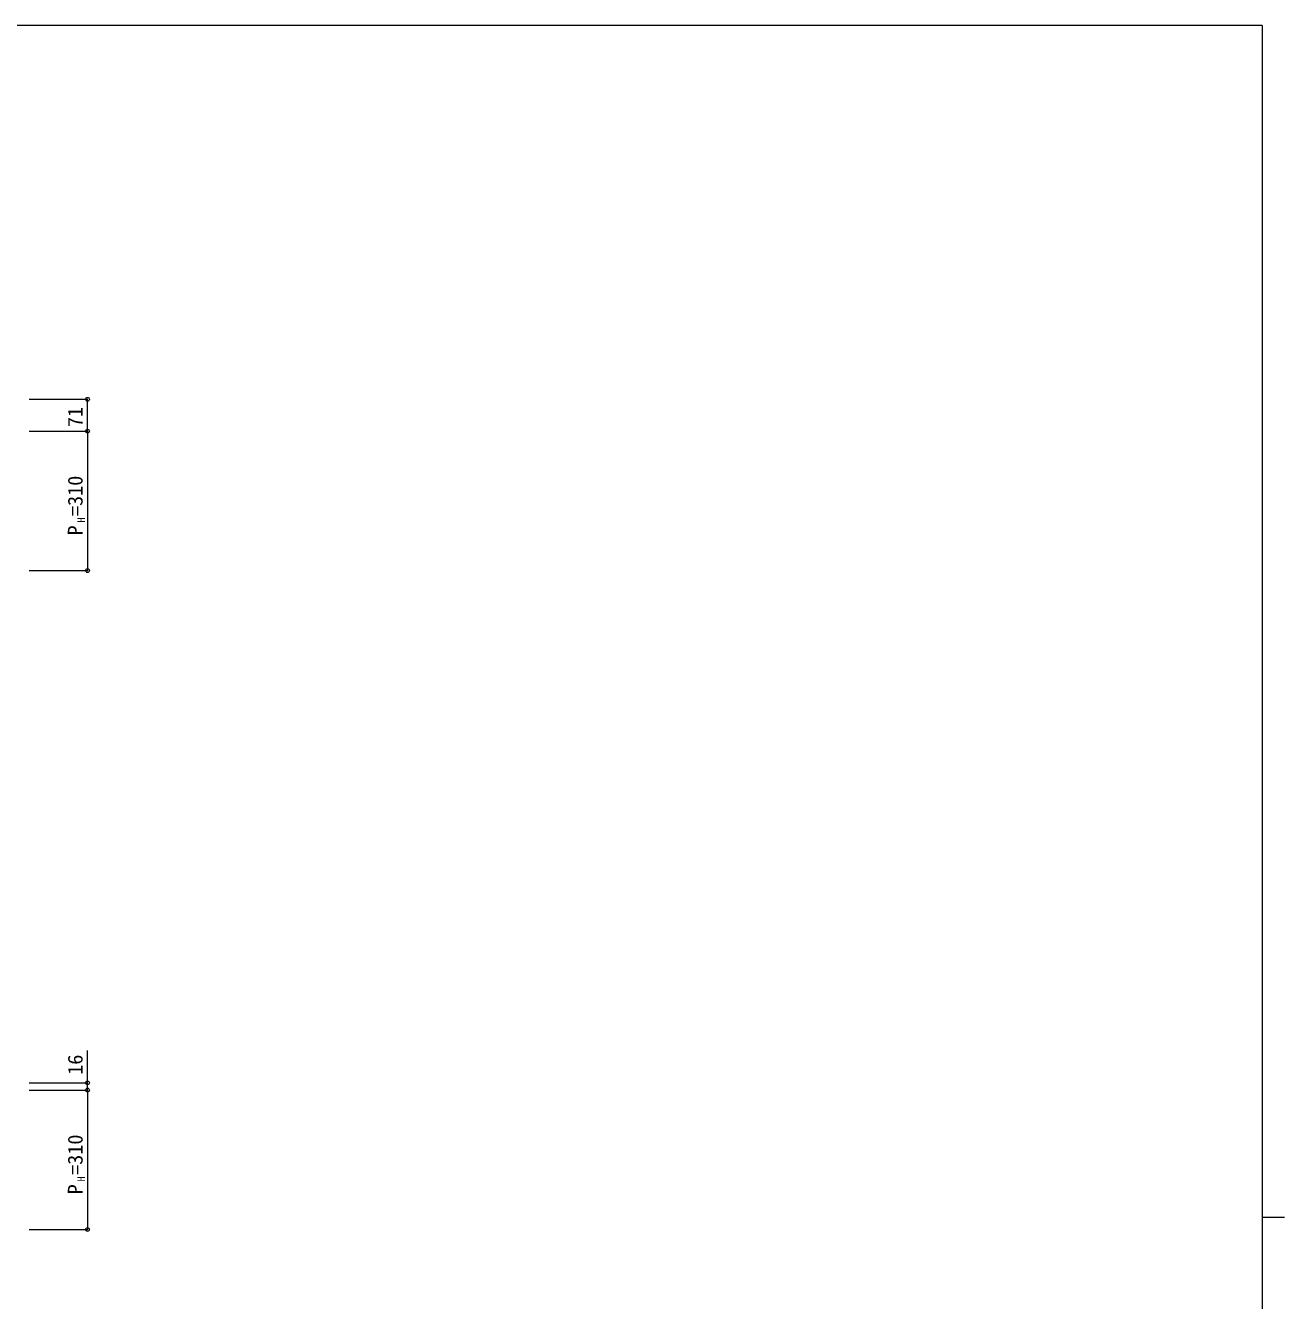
# Model space of a CAD drawing. Units: millimetres, scale not verified. Extents: x -3890 to 4140, y -2825 to 2898.
# Drawn here: x 1211 to 4010, y 12 to 2848 of the extents above; entities that cross this region are included whole.
import ezdxf
from ezdxf.enums import TextEntityAlignment as Align

# ---------------------------------------------------------------- set-up
doc = ezdxf.new("R2010")
doc.units = ezdxf.units.MM
doc.header["$LTSCALE"] = 10
doc.layers.add('0-1_USER1', color=3, linetype='Continuous', lineweight=18)
doc.layers.add('0-4_YKK_12', color=6, linetype='Continuous', lineweight=9)
doc.styles.add('ＭＳ ゴシック', font='')
doc.styles.get('ＭＳ ゴシック').set_extended_font_data('MS Gothic')

msp = doc.modelspace()

# ---------------------------------------------------------------- linework, layer by layer
at = {"layer": '0-1_USER1'}
for p, q in [((3960.01, 2847.5), (-3839.99, 2847.5)), ((3960.01, 2847.5), (3960.01, -2452.5)), ((3960.01, 197.5), (4010.01, 197.5))]:
    msp.add_line(p, q, dxfattribs=at)
at = {"layer": '0-4_YKK_12'}
for p, q in [((1219.16, 2016.35), (1350.16, 2016.35)), ((1349.16, 1945.35), (1349.16, 2016.35)), ((1219.16, 1945.35), (1350.16, 1945.35)), ((1219.16, 1945.35), (1350.16, 1945.35)), ((1349.16, 1945.35), (1349.16, 1635.35)), ((1219.16, 1635.35), (1350.16, 1635.35)), ((1219.16, 496.35), (1350.16, 496.35)), ((1219.16, 480.35), (1350.16, 480.35)), ((1219.16, 480.35), (1350.16, 480.35)), ((1349.16, 480.35), (1349.16, 170.35)), ((1219.16, 170.35), (1350.16, 170.35))]:
    msp.add_line(p, q, dxfattribs=at)
msp.add_lwpolyline([(1349.16, 480.35), (1349.16, 496.35), (1349.16, 568.15)], dxfattribs=at)
for centre in [(1349.16, 2016.35), (1349.16, 1945.35), (1349.16, 1945.35), (1349.16, 1635.35), (1349.16, 496.35), (1349.16, 480.35), (1349.16, 480.35), (1349.16, 170.35)]:
    msp.add_circle(centre, 4.25, dxfattribs=at)

# ---------------------------------------------------------------- texts
at = {"layer": '0-4_YKK_12', "style": 'ＭＳ ゴシック'}
for s, height, p in [('71', 32.99, (1348.16, 1954.45)), ('=310', 32.99, (1348.16, 1756.75)), ('P', 32.99, (1348.16, 1713.55)), ('H', 16.5, (1348.16, 1742.35)), ('16', 32.99, (1348.16, 514.35)), ('=310', 32.99, (1348.16, 291.75)), ('H', 16.5, (1348.16, 277.35)), ('P', 32.99, (1348.16, 248.55))]:
    msp.add_text(s, height=height, rotation=90, dxfattribs=at).set_placement(p, align=Align.BOTTOM_LEFT)

doc.saveas('drawing.dxf')
